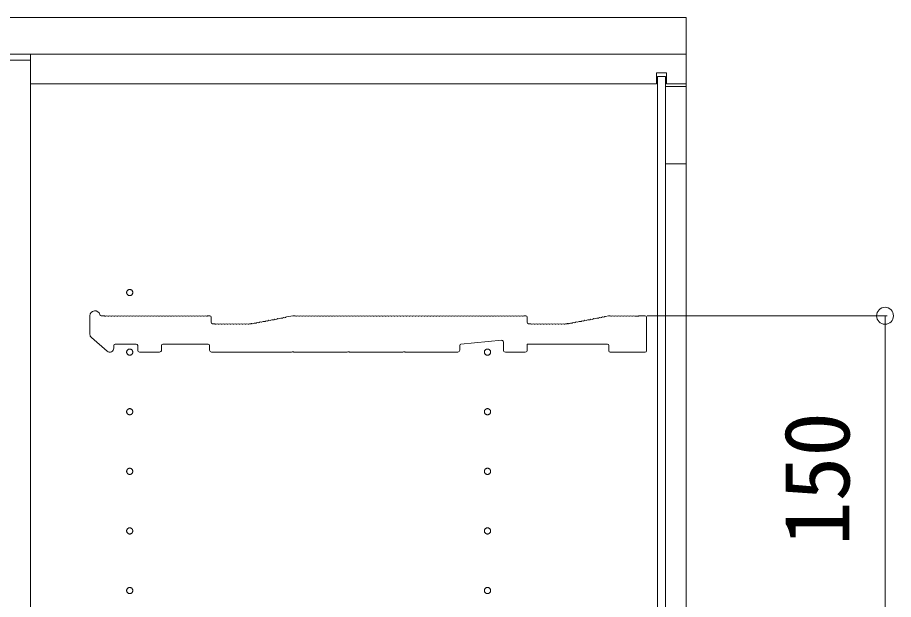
# Model space of a CAD drawing. Units: millimetres, scale not verified. Extents: x -2772 to 2772, y -4480 to 4487.
# Drawn here: x -2065 to -1624.3, y -2209.4 to -1916.5 of the extents above; entities that cross this region are included whole.
import ezdxf
from ezdxf.enums import TextEntityAlignment as Align

# ---------------------------------------------------------------- set-up
doc = ezdxf.new("R2010")
doc.units = ezdxf.units.MM
doc.header["$LTSCALE"] = 15
doc.linetypes.add('CHAIN2', pattern=[12, 9, -1, 1, -1])
for name, color, linetype, lineweight in [('0-2_YKK_ZWAK', 2, 'CHAIN2', 9), ('0-5_YKK_13', 7, 'Continuous', 9), ('0-6_YKK_D', 6, 'Continuous', 9)]:
    doc.layers.add(name, color=color, linetype=linetype, lineweight=lineweight)
doc.styles.add('ＭＳ ゴシック', font='')
doc.styles.get('ＭＳ ゴシック').set_extended_font_data('MS Gothic')

msp = doc.modelspace()

# ---------------------------------------------------------------- linework, layer by layer
at = {"layer": '0-2_YKK_ZWAK', "linetype": 'Continuous'}
for p, q in [((-1743.58, -1949.94), (-1743.58, -1944.44)), ((-1738.58, -1944.44), (-1743.58, -1944.44)), ((-1738.58, -1949.94), (-1738.58, -1944.44)), ((-1743.58, -1949.94), (-2058.58, -1949.94)), ((-1728.58, -1949.94), (-1738.58, -1949.94)), ((-1728.58, -1990.19), (-1728.58, -2659.69))]:
    msp.add_line(p, q, dxfattribs=at)
for points in [[(-2083.58, -1934.94), (-1728.58, -1934.94), (-1728.58, -1916.54), (-2083.58, -1916.54)], [(-2076.58, -2711.94), (-2058.58, -2711.94), (-2058.58, -1937.94), (-2076.58, -1937.94)], [(-2058.58, -2714.94), (-1728.58, -2714.94), (-1728.58, -1934.94), (-2058.58, -1934.94)], [(-1743.08, -2703.69), (-1739.08, -2703.69), (-1739.08, -1946.19), (-1743.08, -1946.19)], [(-1739.08, -1990.19), (-1728.58, -1990.19), (-1728.58, -1951.19), (-1739.08, -1951.19)]]:
    msp.add_lwpolyline(points, close=True, dxfattribs=at)
at = {"layer": '0-2_YKK_ZWAK'}
for centre in [(-2008.58, -2054.94), (-2008.58, -2084.94), (-1828.58, -2084.94), (-2008.58, -2114.94), (-1828.58, -2114.94), (-2008.58, -2144.94), (-1828.58, -2144.94), (-2008.58, -2174.94), (-1828.58, -2174.94), (-2008.58, -2204.94), (-1828.58, -2204.94)]:
    msp.add_circle(centre, 1.55, dxfattribs=at)
at = {"layer": '0-5_YKK_13'}
for p, q in [((-2028.58, -2076.02), (-2028.58, -2066.64)), ((-2022.96, -2066.64), (-2021.58, -2066.64)), ((-2021.02, -2066.84), (-2020.64, -2066.84)), ((-2019.52, -2066.84), (-2019.14, -2066.84)), ((-2018.02, -2066.84), (-2017.64, -2066.84)), ((-2016.52, -2066.84), (-2016.14, -2066.84)), ((-2015.02, -2066.84), (-2014.64, -2066.84)), ((-2013.52, -2066.84), (-2013.14, -2066.84)), ((-2012.02, -2066.84), (-2011.64, -2066.84)), ((-2010.52, -2066.84), (-2010.14, -2066.84)), ((-2009.02, -2066.84), (-2008.64, -2066.84)), ((-2007.52, -2066.84), (-2007.14, -2066.84)), ((-2006.02, -2066.84), (-2005.64, -2066.84)), ((-2004.52, -2066.84), (-2004.14, -2066.84)), ((-2003.02, -2066.84), (-2002.64, -2066.84)), ((-2001.52, -2066.84), (-2001.14, -2066.84)), ((-2000.02, -2066.84), (-1999.64, -2066.84)), ((-1998.52, -2066.84), (-1998.14, -2066.84)), ((-1997.02, -2066.84), (-1996.64, -2066.84)), ((-1995.52, -2066.84), (-1995.14, -2066.84)), ((-1994.02, -2066.84), (-1993.64, -2066.84)), ((-1992.52, -2066.84), (-1992.14, -2066.84)), ((-1991.02, -2066.84), (-1990.64, -2066.84)), ((-1989.52, -2066.84), (-1989.14, -2066.84)), ((-1988.02, -2066.84), (-1987.64, -2066.84)), ((-1986.52, -2066.84), (-1986.14, -2066.84)), ((-1985.02, -2066.84), (-1984.64, -2066.84)), ((-1983.52, -2066.84), (-1983.14, -2066.84)), ((-1982.02, -2066.84), (-1981.64, -2066.84)), ((-1980.52, -2066.84), (-1980.14, -2066.84)), ((-1979.02, -2066.84), (-1978.64, -2066.84)), ((-1977.52, -2066.84), (-1977.14, -2066.84)), ((-1976.02, -2066.84), (-1975.64, -2066.84)), ((-1974.52, -2066.84), (-1974.14, -2066.84)), ((-1973.02, -2066.84), (-1972.64, -2066.84)), ((-1971.52, -2066.84), (-1971.14, -2066.84)), ((-1970.02, -2066.84), (-1969.64, -2066.84)), ((-1969.08, -2066.64), (-1968.28, -2066.64)), ((-1925.02, -2066.84), (-1924.64, -2066.84)), ((-1923.52, -2066.84), (-1923.14, -2066.84)), ((-1922.02, -2066.84), (-1921.64, -2066.84)), ((-1920.52, -2066.84), (-1920.14, -2066.84)), ((-1919.02, -2066.84), (-1918.64, -2066.84)), ((-1917.52, -2066.84), (-1917.14, -2066.84)), ((-1916.02, -2066.84), (-1915.64, -2066.84)), ((-1914.52, -2066.84), (-1914.14, -2066.84)), ((-1913.02, -2066.84), (-1912.64, -2066.84)), ((-1911.52, -2066.84), (-1911.14, -2066.84)), ((-1910.02, -2066.84), (-1909.64, -2066.84)), ((-1908.52, -2066.84), (-1908.14, -2066.84)), ((-1907.02, -2066.84), (-1906.64, -2066.84)), ((-1905.52, -2066.84), (-1905.14, -2066.84)), ((-1904.02, -2066.84), (-1903.64, -2066.84)), ((-1902.52, -2066.84), (-1902.14, -2066.84)), ((-1901.02, -2066.84), (-1900.64, -2066.84)), ((-1899.52, -2066.84), (-1899.14, -2066.84)), ((-1898.02, -2066.84), (-1897.64, -2066.84)), ((-1896.52, -2066.84), (-1896.14, -2066.84)), ((-1895.02, -2066.84), (-1894.64, -2066.84)), ((-1893.52, -2066.84), (-1893.14, -2066.84)), ((-1892.02, -2066.84), (-1891.64, -2066.84)), ((-1890.52, -2066.84), (-1890.14, -2066.84)), ((-1889.02, -2066.84), (-1888.64, -2066.84)), ((-1887.52, -2066.84), (-1887.14, -2066.84)), ((-1886.02, -2066.84), (-1885.64, -2066.84)), ((-1884.52, -2066.84), (-1884.14, -2066.84)), ((-1883.02, -2066.84), (-1882.64, -2066.84)), ((-1881.52, -2066.84), (-1881.14, -2066.84)), ((-1880.02, -2066.84), (-1879.64, -2066.84)), ((-1878.52, -2066.84), (-1878.14, -2066.84)), ((-1877.02, -2066.84), (-1876.64, -2066.84)), ((-1875.52, -2066.84), (-1875.14, -2066.84)), ((-1874.02, -2066.84), (-1873.64, -2066.84)), ((-1872.52, -2066.84), (-1872.14, -2066.84)), ((-1871.02, -2066.84), (-1870.64, -2066.84)), ((-1869.52, -2066.84), (-1869.14, -2066.84)), ((-1868.02, -2066.84), (-1867.64, -2066.84)), ((-1866.52, -2066.84), (-1866.14, -2066.84)), ((-1865.02, -2066.84), (-1864.64, -2066.84)), ((-1863.52, -2066.84), (-1863.14, -2066.84)), ((-1862.02, -2066.84), (-1861.64, -2066.84)), ((-1860.52, -2066.84), (-1860.14, -2066.84)), ((-1859.02, -2066.84), (-1858.64, -2066.84)), ((-1857.52, -2066.84), (-1857.14, -2066.84)), ((-1856.02, -2066.84), (-1855.64, -2066.84)), ((-1854.52, -2066.84), (-1854.14, -2066.84)), ((-1853.02, -2066.84), (-1852.64, -2066.84)), ((-1851.52, -2066.84), (-1851.14, -2066.84)), ((-1850.02, -2066.84), (-1849.64, -2066.84)), ((-1848.52, -2066.84), (-1848.14, -2066.84)), ((-1847.02, -2066.84), (-1846.64, -2066.84)), ((-1845.52, -2066.84), (-1845.14, -2066.84)), ((-1844.02, -2066.84), (-1843.64, -2066.84)), ((-1842.52, -2066.84), (-1842.14, -2066.84)), ((-1841.02, -2066.84), (-1840.64, -2066.84)), ((-1839.52, -2066.84), (-1839.14, -2066.84)), ((-1838.02, -2066.84), (-1837.64, -2066.84)), ((-1836.52, -2066.84), (-1836.14, -2066.84)), ((-1835.02, -2066.84), (-1834.64, -2066.84)), ((-1833.52, -2066.84), (-1833.14, -2066.84)), ((-1832.02, -2066.84), (-1831.64, -2066.84)), ((-1830.52, -2066.84), (-1830.14, -2066.84)), ((-1829.02, -2066.84), (-1828.64, -2066.84)), ((-1827.52, -2066.84), (-1827.14, -2066.84)), ((-1826.02, -2066.84), (-1825.64, -2066.84)), ((-1824.52, -2066.84), (-1824.14, -2066.84)), ((-1823.02, -2066.84), (-1822.64, -2066.84)), ((-1821.52, -2066.84), (-1821.14, -2066.84)), ((-1820.02, -2066.84), (-1819.64, -2066.84)), ((-1818.52, -2066.84), (-1818.14, -2066.84)), ((-1817.02, -2066.84), (-1816.64, -2066.84)), ((-1815.52, -2066.84), (-1815.14, -2066.84)), ((-1814.02, -2066.84), (-1813.64, -2066.84)), ((-1812.52, -2066.84), (-1812.14, -2066.84)), ((-1811.02, -2066.84), (-1810.64, -2066.84)), ((-1810.08, -2066.64), (-1809.28, -2066.64)), ((-1769.22, -2066.95), (-1767.64, -2066.65)), ((-1767.51, -2066.64), (-1767.08, -2066.64)), ((-1766.52, -2066.84), (-1766.14, -2066.84)), ((-1765.02, -2066.84), (-1764.64, -2066.84)), ((-1763.52, -2066.84), (-1763.14, -2066.84)), ((-1762.02, -2066.84), (-1761.64, -2066.84)), ((-1760.52, -2066.84), (-1760.14, -2066.84)), ((-1759.02, -2066.84), (-1758.64, -2066.84)), ((-1757.52, -2066.84), (-1757.14, -2066.84)), ((-1756.02, -2066.84), (-1755.64, -2066.84)), ((-1752.08, -2066.64), (-1749.28, -2066.64)), ((-1967.58, -2067.34), (-1967.58, -2069.94)), ((-1966.88, -2070.64), (-1966.08, -2070.64)), ((-1965.52, -2070.84), (-1965.14, -2070.84)), ((-1964.02, -2070.84), (-1963.64, -2070.84)), ((-1962.52, -2070.84), (-1962.14, -2070.84)), ((-1961.02, -2070.84), (-1960.64, -2070.84)), ((-1959.52, -2070.84), (-1959.14, -2070.84)), ((-1958.02, -2070.84), (-1957.64, -2070.84)), ((-1956.52, -2070.84), (-1956.14, -2070.84)), ((-1955.02, -2070.84), (-1954.64, -2070.84)), ((-1953.52, -2070.84), (-1953.14, -2070.84)), ((-1952.02, -2070.84), (-1951.64, -2070.84)), ((-1950.52, -2070.84), (-1950.14, -2070.84)), ((-1949.02, -2070.84), (-1948.64, -2070.84)), ((-1948.08, -2070.64), (-1947.64, -2070.64)), ((-1947.64, -2070.64), (-1948.08, -2070.64)), ((-1946.78, -2070.69), (-1946.41, -2070.62)), ((-1945.31, -2070.41), (-1944.94, -2070.34)), ((-1943.84, -2070.13), (-1943.46, -2070.06)), ((-1942.36, -2069.85), (-1941.99, -2069.78)), ((-1940.89, -2069.57), (-1940.52, -2069.5)), ((-1939.42, -2069.29), (-1939.04, -2069.22)), ((-1937.94, -2069.01), (-1937.57, -2068.94)), ((-1936.47, -2068.73), (-1936.09, -2068.66)), ((-1935, -2068.45), (-1934.62, -2068.38)), ((-1933.52, -2068.17), (-1933.15, -2068.1)), ((-1932.05, -2067.89), (-1931.67, -2067.81)), ((-1930.58, -2067.61), (-1930.2, -2067.53)), ((-1808.58, -2067.34), (-1808.58, -2069.94)), ((-1807.88, -2070.64), (-1807.08, -2070.64)), ((-1806.52, -2070.84), (-1806.14, -2070.84)), ((-1805.02, -2070.84), (-1804.64, -2070.84)), ((-1803.52, -2070.84), (-1803.14, -2070.84)), ((-1802.02, -2070.84), (-1801.64, -2070.84)), ((-1800.52, -2070.84), (-1800.14, -2070.84)), ((-1799.02, -2070.84), (-1798.64, -2070.84)), ((-1797.52, -2070.84), (-1797.14, -2070.84)), ((-1796.02, -2070.84), (-1795.64, -2070.84)), ((-1794.52, -2070.84), (-1794.14, -2070.84)), ((-1793.02, -2070.84), (-1792.64, -2070.84)), ((-1791.52, -2070.84), (-1791.14, -2070.84)), ((-1790.02, -2070.84), (-1789.64, -2070.84)), ((-1789.08, -2070.64), (-1788.64, -2070.64)), ((-1788.51, -2070.63), (-1788.37, -2070.6)), ((-1787.78, -2070.69), (-1787.41, -2070.62)), ((-1786.31, -2070.41), (-1785.94, -2070.34)), ((-1784.84, -2070.13), (-1784.46, -2070.06)), ((-1783.36, -2069.85), (-1782.99, -2069.78)), ((-1781.89, -2069.57), (-1781.52, -2069.5)), ((-1780.42, -2069.29), (-1780.04, -2069.22)), ((-1778.94, -2069.01), (-1778.57, -2068.94)), ((-1777.47, -2068.73), (-1777.09, -2068.66)), ((-1776, -2068.45), (-1775.62, -2068.38)), ((-1774.52, -2068.17), (-1774.15, -2068.1)), ((-1773.05, -2067.89), (-1772.67, -2067.81)), ((-1771.58, -2067.61), (-1771.2, -2067.53)), ((-1770.1, -2067.32), (-1769.73, -2067.25)), ((-1748.58, -2067.34), (-1748.58, -2084.24)), ((-2019.89, -2084.45), (-2027.89, -2077.54)), ((-1821.34, -2079.01), (-1841.94, -2080.88)), ((-1820.58, -2083.94), (-1820.58, -2079.71)), ((-2016.58, -2081.64), (-2016.58, -2082.94)), ((-2005.28, -2080.94), (-2015.88, -2080.94)), ((-2004.58, -2083.94), (-2004.58, -2081.64)), ((-1992.58, -2081.64), (-1992.58, -2083.94)), ((-1969.08, -2080.94), (-1991.88, -2080.94)), ((-1968.38, -2083.94), (-1968.38, -2081.64)), ((-1842.58, -2081.58), (-1842.58, -2083.94)), ((-1767.58, -2084.24), (-1767.58, -2081.64)), ((-1993.58, -2084.94), (-2003.58, -2084.94)), ((-1809.58, -2084.94), (-1819.58, -2084.94)), ((-1749.28, -2084.94), (-1766.88, -2084.94))]:
    msp.add_line(p, q, dxfattribs=at)
for points in [[(-1929.69, -2067.23), (-1926.58, -2066.64), (-1925.58, -2066.64)], [(-1754.52, -2066.84), (-1754.33, -2066.91), (-1752.83, -2066.91), (-1752.64, -2066.84)], [(-1947.37, -2070.6), (-1947.51, -2070.63), (-1947.37, -2070.6)], [(-1768.28, -2080.94), (-1808.58, -2080.94), (-1808.58, -2083.94)], [(-1843.58, -2084.94), (-1870, -2084.94), (-1870.25, -2084.81), (-1870.91, -2084.81), (-1871.15, -2084.94), (-1898, -2084.94), (-1898.25, -2084.81), (-1898.91, -2084.81), (-1899.15, -2084.94), (-1926, -2084.94), (-1926.25, -2084.81), (-1926.91, -2084.81), (-1927.15, -2084.94), (-1967.38, -2084.94)]]:
    msp.add_lwpolyline(points, dxfattribs=at)
for centre, radius, start, end in [((-2026.08, -2066.64), 2.5, 12.6356, 180), ((-2022.96, -2065.94), 0.7, 192.6356, 270), ((-2021.58, -2067.52), 0.88, 50.536, 90), ((-2020.08, -2067.52), 0.88, 50.536, 129.464), ((-2018.58, -2067.52), 0.88, 50.536, 129.464), ((-2017.08, -2067.52), 0.88, 50.536, 129.464), ((-2015.58, -2067.52), 0.88, 50.536, 129.464), ((-2014.08, -2067.52), 0.88, 50.536, 129.464), ((-2012.58, -2067.52), 0.88, 50.536, 129.464), ((-2011.08, -2067.52), 0.88, 50.536, 129.464), ((-2009.58, -2067.52), 0.88, 50.536, 129.464), ((-2008.08, -2067.52), 0.88, 50.536, 129.464), ((-2006.58, -2067.52), 0.88, 50.536, 129.464), ((-2005.08, -2067.52), 0.88, 50.536, 129.464), ((-2003.58, -2067.52), 0.88, 50.536, 129.464), ((-2002.08, -2067.52), 0.88, 50.536, 129.464), ((-2000.58, -2067.52), 0.88, 50.536, 129.464), ((-1999.08, -2067.52), 0.88, 50.536, 129.464), ((-1997.58, -2067.52), 0.88, 50.536, 129.464), ((-1996.08, -2067.52), 0.88, 50.536, 129.464), ((-1994.58, -2067.52), 0.88, 50.536, 129.464), ((-1993.08, -2067.52), 0.88, 50.536, 129.464), ((-1991.58, -2067.52), 0.88, 50.536, 129.464), ((-1990.08, -2067.52), 0.88, 50.536, 129.464), ((-1988.58, -2067.52), 0.88, 50.536, 129.464), ((-1987.08, -2067.52), 0.88, 50.536, 129.464), ((-1985.58, -2067.52), 0.88, 50.536, 129.464), ((-1984.08, -2067.52), 0.88, 50.536, 129.464), ((-1982.58, -2067.52), 0.88, 50.536, 129.464), ((-1981.08, -2067.52), 0.88, 50.536, 129.464), ((-1979.58, -2067.52), 0.88, 50.536, 129.464), ((-1978.08, -2067.52), 0.88, 50.536, 129.464), ((-1976.58, -2067.52), 0.88, 50.536, 129.464), ((-1975.08, -2067.52), 0.88, 50.536, 129.464), ((-1973.58, -2067.52), 0.88, 50.536, 129.464), ((-1972.08, -2067.52), 0.88, 50.536, 129.464), ((-1970.58, -2067.52), 0.88, 50.536, 129.464), ((-1969.08, -2067.52), 0.88, 90, 129.464), ((-1968.28, -2067.34), 0.7, 0, 90), ((-1925.58, -2067.52), 0.88, 50.536, 90), ((-1924.08, -2067.52), 0.88, 50.536, 129.464), ((-1922.58, -2067.52), 0.88, 50.536, 129.464), ((-1921.08, -2067.52), 0.88, 50.536, 129.464), ((-1919.58, -2067.52), 0.88, 50.536, 129.464), ((-1918.08, -2067.52), 0.88, 50.536, 129.464), ((-1916.58, -2067.52), 0.88, 50.536, 129.464), ((-1915.08, -2067.52), 0.88, 50.536, 129.464), ((-1913.58, -2067.52), 0.88, 50.536, 129.464), ((-1912.08, -2067.52), 0.88, 50.536, 129.464), ((-1910.58, -2067.52), 0.88, 50.536, 129.464), ((-1909.08, -2067.52), 0.88, 50.536, 129.464), ((-1907.58, -2067.52), 0.88, 50.536, 129.464), ((-1906.08, -2067.52), 0.88, 50.536, 129.464), ((-1904.58, -2067.52), 0.88, 50.536, 129.464), ((-1903.08, -2067.52), 0.88, 50.536, 129.464), ((-1901.58, -2067.52), 0.88, 50.536, 129.464), ((-1900.08, -2067.52), 0.88, 50.536, 129.464), ((-1898.58, -2067.52), 0.88, 50.536, 129.464), ((-1897.08, -2067.52), 0.88, 50.536, 129.464), ((-1895.58, -2067.52), 0.88, 50.536, 129.464), ((-1894.08, -2067.52), 0.88, 50.536, 129.464), ((-1892.58, -2067.52), 0.88, 50.536, 129.464), ((-1891.08, -2067.52), 0.88, 50.536, 129.464), ((-1889.58, -2067.52), 0.88, 50.536, 129.464), ((-1888.08, -2067.52), 0.88, 50.536, 129.464), ((-1886.58, -2067.52), 0.88, 50.536, 129.464), ((-1885.08, -2067.52), 0.88, 50.536, 129.464), ((-1883.58, -2067.52), 0.88, 50.536, 129.464), ((-1882.08, -2067.52), 0.88, 50.536, 129.464), ((-1880.58, -2067.52), 0.88, 50.536, 129.464), ((-1879.08, -2067.52), 0.88, 50.536, 129.464), ((-1877.58, -2067.52), 0.88, 50.536, 129.464), ((-1876.08, -2067.52), 0.88, 50.536, 129.464), ((-1874.58, -2067.52), 0.88, 50.536, 129.464), ((-1873.08, -2067.52), 0.88, 50.536, 129.464), ((-1871.58, -2067.52), 0.88, 50.536, 129.464), ((-1870.08, -2067.52), 0.88, 50.536, 129.464), ((-1868.58, -2067.52), 0.88, 50.536, 129.464), ((-1867.08, -2067.52), 0.88, 50.536, 129.464), ((-1865.58, -2067.52), 0.88, 50.536, 129.464), ((-1864.08, -2067.52), 0.88, 50.536, 129.464), ((-1862.58, -2067.52), 0.88, 50.536, 129.464), ((-1861.08, -2067.52), 0.88, 50.536, 129.464), ((-1859.58, -2067.52), 0.88, 50.536, 129.464), ((-1858.08, -2067.52), 0.88, 50.536, 129.464), ((-1856.58, -2067.52), 0.88, 50.536, 129.464), ((-1855.08, -2067.52), 0.88, 50.536, 129.464), ((-1853.58, -2067.52), 0.88, 50.536, 129.464), ((-1852.08, -2067.52), 0.88, 50.536, 129.464), ((-1850.58, -2067.52), 0.88, 50.536, 129.464), ((-1849.08, -2067.52), 0.88, 50.536, 129.464), ((-1847.58, -2067.52), 0.88, 50.536, 129.464), ((-1846.08, -2067.52), 0.88, 50.536, 129.464), ((-1844.58, -2067.52), 0.88, 50.536, 129.464), ((-1843.08, -2067.52), 0.88, 50.536, 129.464), ((-1841.58, -2067.52), 0.88, 50.536, 129.464), ((-1840.08, -2067.52), 0.88, 50.536, 129.464), ((-1838.58, -2067.52), 0.88, 50.536, 129.464), ((-1837.08, -2067.52), 0.88, 50.536, 129.464), ((-1835.58, -2067.52), 0.88, 50.536, 129.464), ((-1834.08, -2067.52), 0.88, 50.536, 129.464), ((-1832.58, -2067.52), 0.88, 50.536, 129.464), ((-1831.08, -2067.52), 0.88, 50.536, 129.464), ((-1829.58, -2067.52), 0.88, 50.536, 129.464), ((-1828.08, -2067.52), 0.88, 50.536, 129.464), ((-1826.58, -2067.52), 0.88, 50.536, 129.464), ((-1825.08, -2067.52), 0.88, 50.536, 129.464), ((-1823.58, -2067.52), 0.88, 50.536, 129.464), ((-1822.08, -2067.52), 0.88, 50.536, 129.464), ((-1820.58, -2067.52), 0.88, 50.536, 129.464), ((-1819.08, -2067.52), 0.88, 50.536, 129.464), ((-1817.58, -2067.52), 0.88, 50.536, 129.464), ((-1816.08, -2067.52), 0.88, 50.536, 129.464), ((-1814.58, -2067.52), 0.88, 50.536, 129.464), ((-1813.08, -2067.52), 0.88, 50.536, 129.464), ((-1811.58, -2067.52), 0.88, 50.536, 129.464), ((-1810.08, -2067.52), 0.88, 90, 129.464), ((-1809.28, -2067.34), 0.7, 0, 90), ((-1767.51, -2067.34), 0.7, 90, 100.7843), ((-1767.08, -2067.52), 0.88, 50.536, 90), ((-1765.58, -2067.52), 0.88, 50.536, 129.464), ((-1764.08, -2067.52), 0.88, 50.536, 129.464), ((-1762.58, -2067.52), 0.88, 50.536, 129.464), ((-1761.08, -2067.52), 0.88, 50.536, 129.464), ((-1759.58, -2067.52), 0.88, 50.536, 129.464), ((-1758.08, -2067.52), 0.88, 50.536, 129.464), ((-1756.58, -2067.52), 0.88, 50.536, 129.464), ((-1755.08, -2067.52), 0.88, 50.4605, 129.464), ((-1752.08, -2067.52), 0.88, 90, 129.5394), ((-1749.28, -2067.34), 0.7, 0, 90), ((-1966.88, -2069.94), 0.7, 180, 270), ((-1966.08, -2071.52), 0.88, 50.536, 90), ((-1964.58, -2071.52), 0.88, 50.536, 129.464), ((-1963.08, -2071.52), 0.88, 50.536, 129.464), ((-1961.58, -2071.52), 0.88, 50.536, 129.464), ((-1960.08, -2071.52), 0.88, 50.536, 129.464), ((-1958.58, -2071.52), 0.88, 50.536, 129.464), ((-1957.08, -2071.52), 0.88, 50.536, 129.464), ((-1955.58, -2071.52), 0.88, 50.536, 129.464), ((-1954.08, -2071.52), 0.88, 50.536, 129.464), ((-1952.58, -2071.52), 0.88, 50.536, 129.464), ((-1951.08, -2071.52), 0.88, 50.536, 129.464), ((-1949.58, -2071.52), 0.88, 50.536, 129.464), ((-1948.08, -2071.52), 0.88, 90, 129.464), ((-1947.64, -2069.94), 0.7, 270, 280.7843), ((-1947.64, -2069.94), 0.7, 270, 280.7843), ((-1947.21, -2071.46), 0.88, 61.3203, 100.7843), ((-1945.73, -2071.18), 0.88, 61.3203, 140.2483), ((-1944.26, -2070.9), 0.88, 61.3203, 140.2483), ((-1942.79, -2070.62), 0.88, 61.3203, 140.2483), ((-1941.31, -2070.34), 0.88, 61.3203, 140.2483), ((-1939.84, -2070.06), 0.88, 61.3203, 140.2483), ((-1938.37, -2069.78), 0.88, 61.3203, 140.2483), ((-1936.89, -2069.5), 0.88, 61.3203, 140.2483), ((-1935.42, -2069.22), 0.88, 61.3203, 140.2483), ((-1933.94, -2068.94), 0.88, 61.3203, 140.2483), ((-1932.47, -2068.66), 0.88, 61.3203, 140.2483), ((-1931, -2068.38), 0.88, 61.3203, 140.2483), ((-1929.52, -2068.1), 0.88, 100.7843, 140.2483), ((-1807.88, -2069.94), 0.7, 180, 270), ((-1807.08, -2071.52), 0.88, 50.536, 90), ((-1805.58, -2071.52), 0.88, 50.536, 129.464), ((-1804.08, -2071.52), 0.88, 50.536, 129.464), ((-1802.58, -2071.52), 0.88, 50.536, 129.464), ((-1801.08, -2071.52), 0.88, 50.536, 129.464), ((-1799.58, -2071.52), 0.88, 50.536, 129.464), ((-1798.08, -2071.52), 0.88, 50.536, 129.464), ((-1796.58, -2071.52), 0.88, 50.536, 129.464), ((-1795.08, -2071.52), 0.88, 50.536, 129.464), ((-1793.58, -2071.52), 0.88, 50.536, 129.464), ((-1792.08, -2071.52), 0.88, 50.536, 129.464), ((-1790.58, -2071.52), 0.88, 50.536, 129.464), ((-1789.08, -2071.52), 0.88, 90, 129.464), ((-1788.64, -2069.94), 0.7, 270, 280.7843), ((-1788.21, -2071.46), 0.88, 61.3203, 100.7843), ((-1786.73, -2071.18), 0.88, 61.3203, 140.2483), ((-1785.26, -2070.9), 0.88, 61.3203, 140.2483), ((-1783.79, -2070.62), 0.88, 61.3203, 140.2483), ((-1782.31, -2070.34), 0.88, 61.3203, 140.2483), ((-1780.84, -2070.06), 0.88, 61.3203, 140.2483), ((-1779.37, -2069.78), 0.88, 61.3203, 140.2483), ((-1777.89, -2069.5), 0.88, 61.3203, 140.2483), ((-1776.42, -2069.22), 0.88, 61.3203, 140.2483), ((-1774.94, -2068.94), 0.88, 61.3203, 140.2483), ((-1773.47, -2068.66), 0.88, 61.3203, 140.2483), ((-1772, -2068.38), 0.88, 61.3203, 140.2483), ((-1770.52, -2068.1), 0.88, 61.3203, 140.2483), ((-1769.05, -2067.82), 0.88, 100.7843, 140.2483), ((-2026.58, -2076.02), 2, 180, 229.1613), ((-1821.28, -2079.71), 0.7, 0, 95.1944), ((-2018.58, -2082.94), 2, 229.1613, 0), ((-2015.88, -2081.64), 0.7, 90, 180), ((-2005.28, -2081.64), 0.7, 0, 90), ((-2003.58, -2083.94), 1, 180, 270), ((-1993.58, -2083.94), 1, 270, 0), ((-1991.88, -2081.64), 0.7, 90, 180), ((-1969.08, -2081.64), 0.7, 0, 90), ((-1967.38, -2083.94), 1, 180, 270), ((-1843.58, -2083.94), 1, 270, 0), ((-1841.88, -2081.58), 0.7, 95.1944, 180), ((-1819.58, -2083.94), 1, 180, 270), ((-1809.58, -2083.94), 1, 270, 0), ((-1768.28, -2081.64), 0.7, 0, 90), ((-1766.88, -2084.24), 0.7, 180, 270), ((-1749.28, -2084.24), 0.7, 270, 0)]:
    msp.add_arc(centre, radius, start, end, dxfattribs=at)
at = {"layer": '0-6_YKK_D'}
for p, q in [((-1748.28, -2066.64), (-1627.58, -2066.64)), ((-1628.58, -2066.64), (-1628.58, -2216.64))]:
    msp.add_line(p, q, dxfattribs=at)
msp.add_circle((-1628.58, -2066.64), 4.25, dxfattribs=at)

# ---------------------------------------------------------------- texts
at = {"layer": '0-6_YKK_D', "style": 'ＭＳ ゴシック'}
msp.add_text('150', height=32.99, rotation=90, dxfattribs=at).set_placement((-1636.58, -2182.44), align=Align.BOTTOM_LEFT)

doc.saveas('drawing.dxf')
